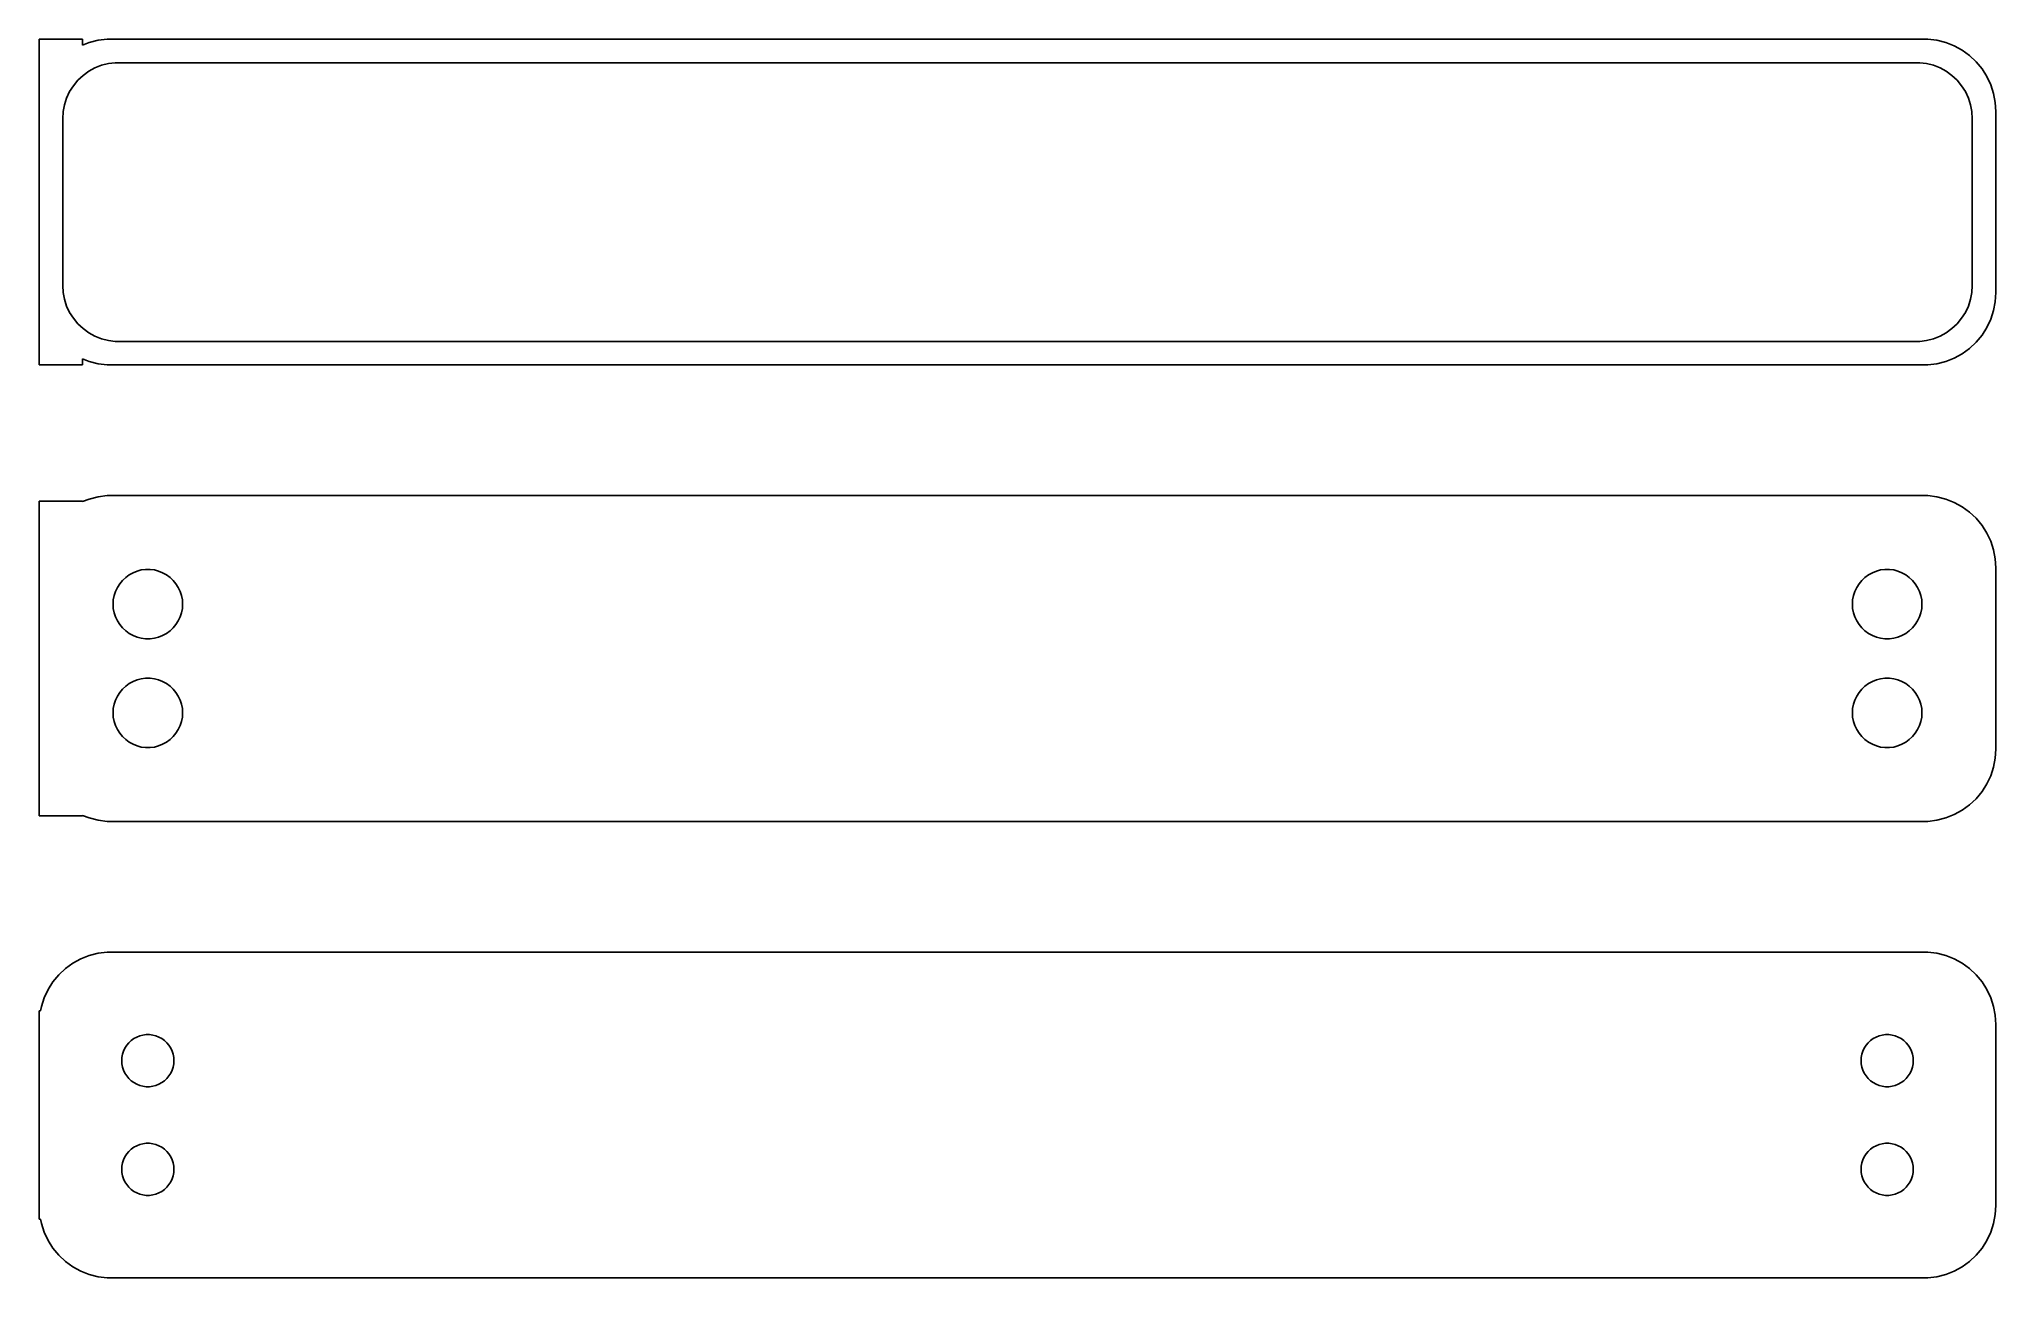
# Model space of a CAD drawing. Header units: metres. Extents: x -68 to 68, y 52 to 137.
import ezdxf

# ---------------------------------------------------------------- set-up
doc = ezdxf.new("R2010")
doc.units = ezdxf.units.M

msp = doc.modelspace()

# ---------------------------------------------------------------- linework, layer by layer
for p, q in [((-64.5, 137.24), (-67.5, 137.24)), ((-67.5, 137.24), (-67.5, 114.76)), ((-64.5, 136.825), (-64.5, 137.24)), ((-64.0451, 137.005), (-64.5, 136.825)), ((-63.4369, 137.161), (-64.0451, 137.005)), ((-62.8139, 137.24), (-63.4369, 137.161)), ((62.8139, 137.24), (-62.8139, 137.24)), ((63.4369, 137.161), (62.8139, 137.24)), ((64.0451, 137.005), (63.4369, 137.161)), ((64.6289, 136.774), (64.0451, 137.005)), ((65.1791, 136.472), (64.6289, 136.774)), ((65.6871, 136.103), (65.1791, 136.472)), ((-64.4685, 134.734), (-64.0751, 135.02)), ((-64.0751, 135.02), (-63.6489, 135.254)), ((-63.6489, 135.254), (-63.1967, 135.433)), ((-63.1967, 135.433), (-62.7256, 135.554)), ((-62.7256, 135.554), (-62.2432, 135.615)), ((-62.2432, 135.615), (62.2432, 135.615)), ((62.2432, 135.615), (62.7256, 135.554)), ((62.7256, 135.554), (63.1967, 135.433)), ((63.1967, 135.433), (63.6489, 135.254)), ((63.6489, 135.254), (64.0751, 135.02)), ((64.0751, 135.02), (64.4685, 134.734)), ((66.1448, 135.673), (65.6871, 136.103)), ((66.5451, 135.189), (66.1448, 135.673)), ((66.8815, 134.659), (66.5451, 135.189)), ((-65.3936, 133.616), (-65.133, 134.026)), ((-65.133, 134.026), (-64.823, 134.401)), ((-64.823, 134.401), (-64.4685, 134.734)), ((64.4685, 134.734), (64.823, 134.401)), ((64.823, 134.401), (65.133, 134.026)), ((65.133, 134.026), (65.3936, 133.616)), ((67.1489, 134.091), (66.8815, 134.659)), ((67.3429, 133.493), (67.1489, 134.091)), ((-65.8421, 132.235), (-65.751, 132.713)), ((-65.751, 132.713), (-65.6007, 133.176)), ((-65.6007, 133.176), (-65.3936, 133.616)), ((65.3936, 133.616), (65.6007, 133.176)), ((65.6007, 133.176), (65.751, 132.713)), ((65.751, 132.713), (65.8421, 132.235)), ((67.4606, 132.877), (67.3429, 133.493)), ((67.5, 132.25), (67.4606, 132.877)), ((-65.8726, 131.75), (-65.8421, 132.235)), ((-65.8726, 120.25), (-65.8726, 131.75)), ((65.8421, 132.235), (65.8726, 131.75)), ((65.8726, 131.75), (65.8726, 120.25)), ((67.5, 119.75), (67.5, 132.25)), ((-65.8421, 119.765), (-65.8726, 120.25)), ((65.8726, 120.25), (65.8421, 119.765)), ((-65.751, 119.287), (-65.8421, 119.765)), ((-65.6007, 118.824), (-65.751, 119.287)), ((-65.3936, 118.384), (-65.6007, 118.824)), ((65.6007, 118.824), (65.3936, 118.384)), ((65.751, 119.287), (65.6007, 118.824)), ((65.8421, 119.765), (65.751, 119.287)), ((67.3429, 118.507), (67.4606, 119.123)), ((67.4606, 119.123), (67.5, 119.75)), ((-65.133, 117.974), (-65.3936, 118.384)), ((-64.823, 117.599), (-65.133, 117.974)), ((-64.4685, 117.266), (-64.823, 117.599)), ((64.823, 117.599), (64.4685, 117.266)), ((65.133, 117.974), (64.823, 117.599)), ((65.3936, 118.384), (65.133, 117.974)), ((66.8815, 117.341), (67.1489, 117.909)), ((67.1489, 117.909), (67.3429, 118.507)), ((-64.0751, 116.98), (-64.4685, 117.266)), ((-63.6489, 116.746), (-64.0751, 116.98)), ((-63.1967, 116.567), (-63.6489, 116.746)), ((-62.7256, 116.446), (-63.1967, 116.567)), ((-62.2432, 116.385), (-62.7256, 116.446)), ((62.2432, 116.385), (-62.2432, 116.385)), ((62.7256, 116.446), (62.2432, 116.385)), ((63.1967, 116.567), (62.7256, 116.446)), ((63.6489, 116.746), (63.1967, 116.567)), ((64.0751, 116.98), (63.6489, 116.746)), ((64.4685, 117.266), (64.0751, 116.98)), ((65.6871, 115.897), (66.1448, 116.327)), ((66.1448, 116.327), (66.5451, 116.811)), ((66.5451, 116.811), (66.8815, 117.341)), ((-67.5, 114.76), (-64.5, 114.76)), ((-64.5, 115.175), (-64.0451, 114.995)), ((-64.5, 114.76), (-64.5, 115.175)), ((-64.0451, 114.995), (-63.4369, 114.839)), ((-63.4369, 114.839), (-62.8139, 114.76)), ((-62.8139, 114.76), (62.8139, 114.76)), ((62.8139, 114.76), (63.4369, 114.839)), ((63.4369, 114.839), (64.0451, 114.995)), ((64.0451, 114.995), (64.6289, 115.226)), ((64.6289, 115.226), (65.1791, 115.528)), ((65.1791, 115.528), (65.6871, 115.897)), ((-64.5, 105.365), (-67.5, 105.365)), ((-67.5, 105.365), (-67.5, 83.6352)), ((-64.0451, 105.505), (-64.5, 105.325)), ((-64.5, 105.325), (-64.5, 105.365)), ((-63.4369, 105.661), (-64.0451, 105.505)), ((-62.8139, 105.74), (-63.4369, 105.661)), ((62.8139, 105.74), (-62.8139, 105.74)), ((63.4369, 105.661), (62.8139, 105.74)), ((64.0451, 105.505), (63.4369, 105.661)), ((64.6289, 105.274), (64.0451, 105.505)), ((65.1791, 104.972), (64.6289, 105.274)), ((65.6871, 104.603), (65.1791, 104.972)), ((66.1448, 104.173), (65.6871, 104.603)), ((66.5451, 103.689), (66.1448, 104.173)), ((66.8815, 103.159), (66.5451, 103.689)), ((67.1489, 102.591), (66.8815, 103.159)), ((67.3429, 101.993), (67.1489, 102.591)), ((67.4606, 101.377), (67.3429, 101.993)), ((67.5, 100.75), (67.4606, 101.377)), ((-61.7495, 99.8929), (-61.5298, 100.099)), ((-61.5298, 100.099), (-61.286, 100.276)), ((-61.286, 100.276), (-61.0219, 100.422)), ((-61.0219, 100.422), (-60.7416, 100.533)), ((-60.7416, 100.533), (-60.4497, 100.607)), ((-60.4497, 100.607), (-60.1507, 100.645)), ((-60.1507, 100.645), (-59.8493, 100.645)), ((-59.8493, 100.645), (-59.5503, 100.607)), ((-59.5503, 100.607), (-59.2584, 100.533)), ((-59.2584, 100.533), (-58.9781, 100.422)), ((-58.9781, 100.422), (-58.714, 100.276)), ((-58.714, 100.276), (-58.4702, 100.099)), ((-58.4702, 100.099), (-58.2505, 99.8929)), ((58.2505, 99.8929), (58.4702, 100.099)), ((58.4702, 100.099), (58.714, 100.276)), ((58.714, 100.276), (58.9781, 100.422)), ((58.9781, 100.422), (59.2584, 100.533)), ((59.2584, 100.533), (59.5503, 100.607)), ((59.5503, 100.607), (59.8493, 100.645)), ((59.8493, 100.645), (60.1507, 100.645)), ((60.1507, 100.645), (60.4497, 100.607)), ((60.4497, 100.607), (60.7416, 100.533)), ((60.7416, 100.533), (61.0219, 100.422)), ((61.0219, 100.422), (61.286, 100.276)), ((61.286, 100.276), (61.5298, 100.099)), ((61.5298, 100.099), (61.7495, 99.8929)), ((67.5, 88.25), (67.5, 100.75)), ((-62.4, 98.25), (-62.3811, 98.5508)), ((-62.3811, 98.5508), (-62.3246, 98.8468)), ((-62.3246, 98.8468), (-62.2315, 99.1335)), ((-62.2315, 99.1335), (-62.1031, 99.4062)), ((-62.1031, 99.4062), (-61.9416, 99.6607)), ((-61.9416, 99.6607), (-61.7495, 99.8929)), ((-58.2505, 99.8929), (-58.0583, 99.6607)), ((-58.0583, 99.6607), (-57.8969, 99.4062)), ((-57.8969, 99.4062), (-57.7685, 99.1335)), ((-57.7685, 99.1335), (-57.6754, 98.8468)), ((-57.6754, 98.8468), (-57.6189, 98.5508)), ((-57.6189, 98.5508), (-57.6, 98.25)), ((57.6, 98.25), (57.6189, 98.5508)), ((57.6189, 98.5508), (57.6754, 98.8468)), ((57.6754, 98.8468), (57.7685, 99.1335)), ((57.7685, 99.1335), (57.8969, 99.4062)), ((57.8969, 99.4062), (58.0583, 99.6607)), ((58.0583, 99.6607), (58.2505, 99.8929)), ((61.7495, 99.8929), (61.9416, 99.6607)), ((61.9416, 99.6607), (62.1031, 99.4062)), ((62.1031, 99.4062), (62.2315, 99.1335)), ((62.2315, 99.1335), (62.3246, 98.8468)), ((62.3246, 98.8468), (62.3811, 98.5508)), ((62.3811, 98.5508), (62.4, 98.25)), ((-62.3811, 97.9492), (-62.4, 98.25)), ((-62.3246, 97.6531), (-62.3811, 97.9492)), ((-62.2315, 97.3665), (-62.3246, 97.6531)), ((-62.1031, 97.0938), (-62.2315, 97.3665)), ((-57.7685, 97.3665), (-57.8969, 97.0938)), ((-57.6754, 97.6531), (-57.7685, 97.3665)), ((-57.6189, 97.9492), (-57.6754, 97.6531)), ((-57.6, 98.25), (-57.6189, 97.9492)), ((57.6189, 97.9492), (57.6, 98.25)), ((57.6754, 97.6531), (57.6189, 97.9492)), ((57.7685, 97.3665), (57.6754, 97.6531)), ((57.8969, 97.0938), (57.7685, 97.3665)), ((62.2315, 97.3665), (62.1031, 97.0938)), ((62.3246, 97.6531), (62.2315, 97.3665)), ((62.3811, 97.9492), (62.3246, 97.6531)), ((62.4, 98.25), (62.3811, 97.9492)), ((-61.9416, 96.8393), (-62.1031, 97.0938)), ((-61.7495, 96.6071), (-61.9416, 96.8393)), ((-61.5298, 96.4008), (-61.7495, 96.6071)), ((-61.286, 96.2236), (-61.5298, 96.4008)), ((-61.0219, 96.0784), (-61.286, 96.2236)), ((-60.7416, 95.9675), (-61.0219, 96.0784)), ((-60.4497, 95.8925), (-60.7416, 95.9675)), ((-60.1507, 95.8547), (-60.4497, 95.8925)), ((-59.8493, 95.8547), (-60.1507, 95.8547)), ((-59.5503, 95.8925), (-59.8493, 95.8547)), ((-59.2584, 95.9675), (-59.5503, 95.8925)), ((-58.9781, 96.0784), (-59.2584, 95.9675)), ((-58.714, 96.2236), (-58.9781, 96.0784)), ((-58.4702, 96.4008), (-58.714, 96.2236)), ((-58.2505, 96.6071), (-58.4702, 96.4008)), ((-58.0583, 96.8393), (-58.2505, 96.6071)), ((-57.8969, 97.0938), (-58.0583, 96.8393)), ((58.0583, 96.8393), (57.8969, 97.0938)), ((58.2505, 96.6071), (58.0583, 96.8393)), ((58.4702, 96.4008), (58.2505, 96.6071)), ((58.714, 96.2236), (58.4702, 96.4008)), ((58.9781, 96.0784), (58.714, 96.2236)), ((59.2584, 95.9675), (58.9781, 96.0784)), ((59.5503, 95.8925), (59.2584, 95.9675)), ((59.8493, 95.8547), (59.5503, 95.8925)), ((60.1507, 95.8547), (59.8493, 95.8547)), ((60.4497, 95.8925), (60.1507, 95.8547)), ((60.7416, 95.9675), (60.4497, 95.8925)), ((61.0219, 96.0784), (60.7416, 95.9675)), ((61.286, 96.2236), (61.0219, 96.0784)), ((61.5298, 96.4008), (61.286, 96.2236)), ((61.7495, 96.6071), (61.5298, 96.4008)), ((61.9416, 96.8393), (61.7495, 96.6071)), ((62.1031, 97.0938), (61.9416, 96.8393)), ((-62.2315, 91.6335), (-62.1031, 91.9062)), ((-62.1031, 91.9062), (-61.9416, 92.1607)), ((-61.9416, 92.1607), (-61.7495, 92.3929)), ((-61.7495, 92.3929), (-61.5298, 92.5992)), ((-61.5298, 92.5992), (-61.286, 92.7764)), ((-61.286, 92.7764), (-61.0219, 92.9216)), ((-61.0219, 92.9216), (-60.7416, 93.0325)), ((-60.7416, 93.0325), (-60.4497, 93.1075)), ((-60.4497, 93.1075), (-60.1507, 93.1453)), ((-60.1507, 93.1453), (-59.8493, 93.1453)), ((-59.8493, 93.1453), (-59.5503, 93.1075)), ((-59.5503, 93.1075), (-59.2584, 93.0325)), ((-59.2584, 93.0325), (-58.9781, 92.9216)), ((-58.9781, 92.9216), (-58.714, 92.7764)), ((-58.714, 92.7764), (-58.4702, 92.5992)), ((-58.4702, 92.5992), (-58.2505, 92.3929)), ((-58.2505, 92.3929), (-58.0583, 92.1607)), ((-58.0583, 92.1607), (-57.8969, 91.9062)), ((-57.8969, 91.9062), (-57.7685, 91.6335)), ((57.7685, 91.6335), (57.8969, 91.9062)), ((57.8969, 91.9062), (58.0583, 92.1607)), ((58.0583, 92.1607), (58.2505, 92.3929)), ((58.2505, 92.3929), (58.4702, 92.5992)), ((58.4702, 92.5992), (58.714, 92.7764)), ((58.714, 92.7764), (58.9781, 92.9216)), ((58.9781, 92.9216), (59.2584, 93.0325)), ((59.2584, 93.0325), (59.5503, 93.1075)), ((59.5503, 93.1075), (59.8493, 93.1453)), ((59.8493, 93.1453), (60.1507, 93.1453)), ((60.1507, 93.1453), (60.4497, 93.1075)), ((60.4497, 93.1075), (60.7416, 93.0325)), ((60.7416, 93.0325), (61.0219, 92.9216)), ((61.0219, 92.9216), (61.286, 92.7764)), ((61.286, 92.7764), (61.5298, 92.5992)), ((61.5298, 92.5992), (61.7495, 92.3929)), ((61.7495, 92.3929), (61.9416, 92.1607)), ((61.9416, 92.1607), (62.1031, 91.9062)), ((62.1031, 91.9062), (62.2315, 91.6335)), ((-62.4, 90.75), (-62.3811, 91.0508)), ((-62.3811, 90.4492), (-62.4, 90.75)), ((-62.3811, 91.0508), (-62.3246, 91.3469)), ((-62.3246, 91.3469), (-62.2315, 91.6335)), ((-57.7685, 91.6335), (-57.6754, 91.3469)), ((-57.6754, 91.3469), (-57.6189, 91.0508)), ((-57.6189, 91.0508), (-57.6, 90.75)), ((-57.6, 90.75), (-57.6189, 90.4492)), ((57.6, 90.75), (57.6189, 91.0508)), ((57.6189, 90.4492), (57.6, 90.75)), ((57.6189, 91.0508), (57.6754, 91.3469)), ((57.6754, 91.3469), (57.7685, 91.6335)), ((62.2315, 91.6335), (62.3246, 91.3469)), ((62.3246, 91.3469), (62.3811, 91.0508)), ((62.3811, 91.0508), (62.4, 90.75)), ((62.4, 90.75), (62.3811, 90.4492)), ((-62.3246, 90.1532), (-62.3811, 90.4492)), ((-62.2315, 89.8665), (-62.3246, 90.1532)), ((-62.1031, 89.5938), (-62.2315, 89.8665)), ((-61.9416, 89.3393), (-62.1031, 89.5938)), ((-61.7495, 89.1071), (-61.9416, 89.3393)), ((-61.5298, 88.9008), (-61.7495, 89.1071)), ((-58.2505, 89.1071), (-58.4702, 88.9008)), ((-58.0583, 89.3393), (-58.2505, 89.1071)), ((-57.8969, 89.5938), (-58.0583, 89.3393)), ((-57.7685, 89.8665), (-57.8969, 89.5938)), ((-57.6754, 90.1532), (-57.7685, 89.8665)), ((-57.6189, 90.4492), (-57.6754, 90.1532)), ((57.6754, 90.1532), (57.6189, 90.4492)), ((57.7685, 89.8665), (57.6754, 90.1532)), ((57.8969, 89.5938), (57.7685, 89.8665)), ((58.0583, 89.3393), (57.8969, 89.5938)), ((58.2505, 89.1071), (58.0583, 89.3393)), ((58.4702, 88.9008), (58.2505, 89.1071)), ((61.7495, 89.1071), (61.5298, 88.9008)), ((61.9416, 89.3393), (61.7495, 89.1071)), ((62.1031, 89.5938), (61.9416, 89.3393)), ((62.2315, 89.8665), (62.1031, 89.5938)), ((62.3246, 90.1532), (62.2315, 89.8665)), ((62.3811, 90.4492), (62.3246, 90.1532)), ((-61.286, 88.7236), (-61.5298, 88.9008)), ((-61.0219, 88.5784), (-61.286, 88.7236)), ((-60.7416, 88.4675), (-61.0219, 88.5784)), ((-60.4497, 88.3925), (-60.7416, 88.4675)), ((-60.1507, 88.3547), (-60.4497, 88.3925)), ((-59.8493, 88.3547), (-60.1507, 88.3547)), ((-59.5503, 88.3925), (-59.8493, 88.3547)), ((-59.2584, 88.4675), (-59.5503, 88.3925)), ((-58.9781, 88.5784), (-59.2584, 88.4675)), ((-58.714, 88.7236), (-58.9781, 88.5784)), ((-58.4702, 88.9008), (-58.714, 88.7236)), ((58.714, 88.7236), (58.4702, 88.9008)), ((58.9781, 88.5784), (58.714, 88.7236)), ((59.2584, 88.4675), (58.9781, 88.5784)), ((59.5503, 88.3925), (59.2584, 88.4675)), ((59.8493, 88.3547), (59.5503, 88.3925)), ((60.1507, 88.3547), (59.8493, 88.3547)), ((60.4497, 88.3925), (60.1507, 88.3547)), ((60.7416, 88.4675), (60.4497, 88.3925)), ((61.0219, 88.5784), (60.7416, 88.4675)), ((61.286, 88.7236), (61.0219, 88.5784)), ((61.5298, 88.9008), (61.286, 88.7236)), ((67.4606, 87.6233), (67.5, 88.25)), ((66.8815, 85.8412), (67.1489, 86.4094)), ((67.1489, 86.4094), (67.3429, 87.0066)), ((67.3429, 87.0066), (67.4606, 87.6233)), ((66.1448, 84.8273), (66.5451, 85.3111)), ((66.5451, 85.3111), (66.8815, 85.8412)), ((64.0451, 83.4947), (64.6289, 83.7259)), ((64.6289, 83.7259), (65.1791, 84.0284)), ((65.1791, 84.0284), (65.6871, 84.3974)), ((65.6871, 84.3974), (66.1448, 84.8273)), ((-67.5, 83.6352), (-64.5, 83.6352)), ((-64.5, 83.6352), (-64.5, 83.6748)), ((-64.5, 83.6748), (-64.0451, 83.4947)), ((-64.0451, 83.4947), (-63.4369, 83.3386)), ((-63.4369, 83.3386), (-62.8139, 83.2599)), ((-62.8139, 83.2599), (62.8139, 83.2599)), ((62.8139, 83.2599), (63.4369, 83.3386)), ((63.4369, 83.3386), (64.0451, 83.4947)), ((-65.6871, 73.1026), (-66.1448, 72.6727)), ((-65.1791, 73.4716), (-65.6871, 73.1026)), ((-64.6289, 73.7741), (-65.1791, 73.4716)), ((-64.0451, 74.0053), (-64.6289, 73.7741)), ((-63.4369, 74.1614), (-64.0451, 74.0053)), ((-62.8139, 74.2401), (-63.4369, 74.1614)), ((62.8139, 74.2401), (-62.8139, 74.2401)), ((63.4369, 74.1614), (62.8139, 74.2401)), ((64.0451, 74.0053), (63.4369, 74.1614)), ((64.6289, 73.7741), (64.0451, 74.0053)), ((65.1791, 73.4716), (64.6289, 73.7741)), ((65.6871, 73.1026), (65.1791, 73.4716)), ((66.1448, 72.6727), (65.6871, 73.1026)), ((-66.8815, 71.6588), (-67.1489, 71.0906)), ((-66.5451, 72.1889), (-66.8815, 71.6588)), ((-66.1448, 72.6727), (-66.5451, 72.1889)), ((66.5451, 72.1889), (66.1448, 72.6727)), ((66.8815, 71.6588), (66.5451, 72.1889)), ((67.1489, 71.0906), (66.8815, 71.6588)), ((-67.3429, 70.4934), (-67.4, 70.1942)), ((-67.1489, 71.0906), (-67.3429, 70.4934)), ((67.3429, 70.4934), (67.1489, 71.0906)), ((67.4606, 69.8767), (67.3429, 70.4934)), ((-67.4, 70.1942), (-67.5, 70.1942)), ((-67.5, 70.1942), (-67.5, 55.8058)), ((67.5, 69.25), (67.4606, 69.8767)), ((67.5, 56.75), (67.5, 69.25)), ((-61.6736, 67.4126), (-61.5773, 67.6171)), ((-61.5773, 67.6171), (-61.4562, 67.808)), ((-61.4562, 67.808), (-61.3121, 67.9822)), ((-61.3121, 67.9822), (-61.1474, 68.1369)), ((-61.1474, 68.1369), (-60.9645, 68.2698)), ((-60.9645, 68.2698), (-60.7664, 68.3787)), ((-60.7664, 68.3787), (-60.5562, 68.4619)), ((-60.5562, 68.4619), (-60.3373, 68.5181)), ((-60.3373, 68.5181), (-60.113, 68.5464)), ((-60.113, 68.5464), (-59.887, 68.5464)), ((-59.887, 68.5464), (-59.6627, 68.5181)), ((-59.6627, 68.5181), (-59.4438, 68.4619)), ((-59.4438, 68.4619), (-59.2336, 68.3787)), ((-59.2336, 68.3787), (-59.0355, 68.2698)), ((-59.0355, 68.2698), (-58.8526, 68.1369)), ((-58.8526, 68.1369), (-58.6879, 67.9822)), ((-58.6879, 67.9822), (-58.5438, 67.808)), ((-58.5438, 67.808), (-58.4226, 67.6171)), ((-58.4226, 67.6171), (-58.3264, 67.4126)), ((58.3264, 67.4126), (58.4226, 67.6171)), ((58.4226, 67.6171), (58.5438, 67.808)), ((58.5438, 67.808), (58.6879, 67.9822)), ((58.6879, 67.9822), (58.8526, 68.1369)), ((58.8526, 68.1369), (59.0355, 68.2698)), ((59.0355, 68.2698), (59.2336, 68.3787)), ((59.2336, 68.3787), (59.4438, 68.4619)), ((59.4438, 68.4619), (59.6627, 68.5181)), ((59.6627, 68.5181), (59.887, 68.5464)), ((59.887, 68.5464), (60.113, 68.5464)), ((60.113, 68.5464), (60.3373, 68.5181)), ((60.3373, 68.5181), (60.5562, 68.4619)), ((60.5562, 68.4619), (60.7664, 68.3787)), ((60.7664, 68.3787), (60.9645, 68.2698)), ((60.9645, 68.2698), (61.1474, 68.1369)), ((61.1474, 68.1369), (61.3121, 67.9822)), ((61.3121, 67.9822), (61.4562, 67.808)), ((61.4562, 67.808), (61.5773, 67.6171)), ((61.5773, 67.6171), (61.6736, 67.4126)), ((-61.8, 66.75), (-61.7858, 66.9756)), ((-61.7858, 66.5244), (-61.8, 66.75)), ((-61.7858, 66.9756), (-61.7434, 67.1976)), ((-61.7434, 66.3024), (-61.7858, 66.5244)), ((-61.7434, 67.1976), (-61.6736, 67.4126)), ((-61.6736, 66.0874), (-61.7434, 66.3024)), ((-58.3264, 67.4126), (-58.2565, 67.1976)), ((-58.2565, 66.3024), (-58.3264, 66.0874)), ((-58.2565, 67.1976), (-58.2142, 66.9756)), ((-58.2142, 66.5244), (-58.2565, 66.3024)), ((-58.2142, 66.9756), (-58.2, 66.75)), ((-58.2, 66.75), (-58.2142, 66.5244)), ((58.2, 66.75), (58.2142, 66.9756)), ((58.2142, 66.5244), (58.2, 66.75)), ((58.2142, 66.9756), (58.2565, 67.1976)), ((58.2565, 66.3024), (58.2142, 66.5244)), ((58.2565, 67.1976), (58.3264, 67.4126)), ((58.3264, 66.0874), (58.2565, 66.3024)), ((61.6736, 67.4126), (61.7434, 67.1976)), ((61.7434, 66.3024), (61.6736, 66.0874)), ((61.7434, 67.1976), (61.7858, 66.9756)), ((61.7858, 66.5244), (61.7434, 66.3024)), ((61.7858, 66.9756), (61.8, 66.75)), ((61.8, 66.75), (61.7858, 66.5244)), ((-61.5773, 65.8828), (-61.6736, 66.0874)), ((-61.4562, 65.692), (-61.5773, 65.8828)), ((-61.3121, 65.5178), (-61.4562, 65.692)), ((-61.1474, 65.3631), (-61.3121, 65.5178)), ((-60.9645, 65.2302), (-61.1474, 65.3631)), ((-60.7664, 65.1213), (-60.9645, 65.2302)), ((-60.5562, 65.0381), (-60.7664, 65.1213)), ((-60.3373, 64.9819), (-60.5562, 65.0381)), ((-60.113, 64.9536), (-60.3373, 64.9819)), ((-59.887, 64.9536), (-60.113, 64.9536)), ((-59.6627, 64.9819), (-59.887, 64.9536)), ((-59.4438, 65.0381), (-59.6627, 64.9819)), ((-59.2336, 65.1213), (-59.4438, 65.0381)), ((-59.0355, 65.2302), (-59.2336, 65.1213)), ((-58.8526, 65.3631), (-59.0355, 65.2302)), ((-58.6879, 65.5178), (-58.8526, 65.3631)), ((-58.5438, 65.692), (-58.6879, 65.5178)), ((-58.4226, 65.8828), (-58.5438, 65.692)), ((-58.3264, 66.0874), (-58.4226, 65.8828)), ((58.4226, 65.8828), (58.3264, 66.0874)), ((58.5438, 65.692), (58.4226, 65.8828)), ((58.6879, 65.5178), (58.5438, 65.692)), ((58.8526, 65.3631), (58.6879, 65.5178)), ((59.0355, 65.2302), (58.8526, 65.3631)), ((59.2336, 65.1213), (59.0355, 65.2302)), ((59.4438, 65.0381), (59.2336, 65.1213)), ((59.6627, 64.9819), (59.4438, 65.0381)), ((59.887, 64.9536), (59.6627, 64.9819)), ((60.113, 64.9536), (59.887, 64.9536)), ((60.3373, 64.9819), (60.113, 64.9536)), ((60.5562, 65.0381), (60.3373, 64.9819)), ((60.7664, 65.1213), (60.5562, 65.0381)), ((60.9645, 65.2302), (60.7664, 65.1213)), ((61.1474, 65.3631), (60.9645, 65.2302)), ((61.3121, 65.5178), (61.1474, 65.3631)), ((61.4562, 65.692), (61.3121, 65.5178)), ((61.5773, 65.8828), (61.4562, 65.692)), ((61.6736, 66.0874), (61.5773, 65.8828)), ((-61.1474, 60.6369), (-60.9645, 60.7698)), ((-60.9645, 60.7698), (-60.7664, 60.8787)), ((-60.7664, 60.8787), (-60.5562, 60.9619)), ((-60.5562, 60.9619), (-60.3373, 61.0181)), ((-60.3373, 61.0181), (-60.113, 61.0464)), ((-60.113, 61.0464), (-59.887, 61.0464)), ((-59.887, 61.0464), (-59.6627, 61.0181)), ((-59.6627, 61.0181), (-59.4438, 60.9619)), ((-59.4438, 60.9619), (-59.2336, 60.8787)), ((-59.2336, 60.8787), (-59.0355, 60.7698)), ((-59.0355, 60.7698), (-58.8526, 60.6369)), ((58.8526, 60.6369), (59.0355, 60.7698)), ((59.0355, 60.7698), (59.2336, 60.8787)), ((59.2336, 60.8787), (59.4438, 60.9619)), ((59.4438, 60.9619), (59.6627, 61.0181)), ((59.6627, 61.0181), (59.887, 61.0464)), ((59.887, 61.0464), (60.113, 61.0464)), ((60.113, 61.0464), (60.3373, 61.0181)), ((60.3373, 61.0181), (60.5562, 60.9619)), ((60.5562, 60.9619), (60.7664, 60.8787)), ((60.7664, 60.8787), (60.9645, 60.7698)), ((60.9645, 60.7698), (61.1474, 60.6369)), ((-61.8, 59.25), (-61.7858, 59.4756)), ((-61.7858, 59.4756), (-61.7434, 59.6976)), ((-61.7434, 59.6976), (-61.6736, 59.9126)), ((-61.6736, 59.9126), (-61.5773, 60.1172)), ((-61.5773, 60.1172), (-61.4562, 60.308)), ((-61.4562, 60.308), (-61.3121, 60.4822)), ((-61.3121, 60.4822), (-61.1474, 60.6369)), ((-58.8526, 60.6369), (-58.6879, 60.4822)), ((-58.6879, 60.4822), (-58.5438, 60.308)), ((-58.5438, 60.308), (-58.4226, 60.1172)), ((-58.4226, 60.1172), (-58.3264, 59.9126)), ((-58.3264, 59.9126), (-58.2565, 59.6976)), ((-58.2565, 59.6976), (-58.2142, 59.4756)), ((-58.2142, 59.4756), (-58.2, 59.25)), ((58.2, 59.25), (58.2142, 59.4756)), ((58.2142, 59.4756), (58.2565, 59.6976)), ((58.2565, 59.6976), (58.3264, 59.9126)), ((58.3264, 59.9126), (58.4226, 60.1172)), ((58.4226, 60.1172), (58.5438, 60.308)), ((58.5438, 60.308), (58.6879, 60.4822)), ((58.6879, 60.4822), (58.8526, 60.6369)), ((61.1474, 60.6369), (61.3121, 60.4822)), ((61.3121, 60.4822), (61.4562, 60.308)), ((61.4562, 60.308), (61.5773, 60.1172)), ((61.5773, 60.1172), (61.6736, 59.9126)), ((61.6736, 59.9126), (61.7434, 59.6976)), ((61.7434, 59.6976), (61.7858, 59.4756)), ((61.7858, 59.4756), (61.8, 59.25)), ((-61.7858, 59.0244), (-61.8, 59.25)), ((-61.7434, 58.8024), (-61.7858, 59.0244)), ((-61.6736, 58.5874), (-61.7434, 58.8024)), ((-61.5773, 58.3829), (-61.6736, 58.5874)), ((-61.4562, 58.192), (-61.5773, 58.3829)), ((-61.3121, 58.0178), (-61.4562, 58.192)), ((-58.5438, 58.192), (-58.6879, 58.0178)), ((-58.4226, 58.3829), (-58.5438, 58.192)), ((-58.3264, 58.5874), (-58.4226, 58.3829)), ((-58.2565, 58.8024), (-58.3264, 58.5874)), ((-58.2142, 59.0244), (-58.2565, 58.8024)), ((-58.2, 59.25), (-58.2142, 59.0244)), ((58.2142, 59.0244), (58.2, 59.25)), ((58.2565, 58.8024), (58.2142, 59.0244)), ((58.3264, 58.5874), (58.2565, 58.8024)), ((58.4226, 58.3829), (58.3264, 58.5874)), ((58.5438, 58.192), (58.4226, 58.3829)), ((58.6879, 58.0178), (58.5438, 58.192)), ((61.4562, 58.192), (61.3121, 58.0178)), ((61.5773, 58.3829), (61.4562, 58.192)), ((61.6736, 58.5874), (61.5773, 58.3829)), ((61.7434, 58.8024), (61.6736, 58.5874)), ((61.7858, 59.0244), (61.7434, 58.8024)), ((61.8, 59.25), (61.7858, 59.0244)), ((-61.1474, 57.8631), (-61.3121, 58.0178)), ((-60.9645, 57.7302), (-61.1474, 57.8631)), ((-60.7664, 57.6213), (-60.9645, 57.7302)), ((-60.5562, 57.5381), (-60.7664, 57.6213)), ((-60.3373, 57.4819), (-60.5562, 57.5381)), ((-60.113, 57.4536), (-60.3373, 57.4819)), ((-59.887, 57.4536), (-60.113, 57.4536)), ((-59.6627, 57.4819), (-59.887, 57.4536)), ((-59.4438, 57.5381), (-59.6627, 57.4819)), ((-59.2336, 57.6213), (-59.4438, 57.5381)), ((-59.0355, 57.7302), (-59.2336, 57.6213)), ((-58.8526, 57.8631), (-59.0355, 57.7302)), ((-58.6879, 58.0178), (-58.8526, 57.8631)), ((58.8526, 57.8631), (58.6879, 58.0178)), ((59.0355, 57.7302), (58.8526, 57.8631)), ((59.2336, 57.6213), (59.0355, 57.7302)), ((59.4438, 57.5381), (59.2336, 57.6213)), ((59.6627, 57.4819), (59.4438, 57.5381)), ((59.887, 57.4536), (59.6627, 57.4819)), ((60.113, 57.4536), (59.887, 57.4536)), ((60.3373, 57.4819), (60.113, 57.4536)), ((60.5562, 57.5381), (60.3373, 57.4819)), ((60.7664, 57.6213), (60.5562, 57.5381)), ((60.9645, 57.7302), (60.7664, 57.6213)), ((61.1474, 57.8631), (60.9645, 57.7302)), ((61.3121, 58.0178), (61.1474, 57.8631)), ((67.4606, 56.1233), (67.5, 56.75)), ((-67.5, 55.8058), (-67.4, 55.8058)), ((-67.4, 55.8058), (-67.3429, 55.5066)), ((-67.3429, 55.5066), (-67.1489, 54.9094)), ((67.1489, 54.9094), (67.3429, 55.5066)), ((67.3429, 55.5066), (67.4606, 56.1233)), ((-67.1489, 54.9094), (-66.8815, 54.3412)), ((-66.8815, 54.3412), (-66.5451, 53.8111)), ((66.5451, 53.8111), (66.8815, 54.3412)), ((66.8815, 54.3412), (67.1489, 54.9094)), ((-66.5451, 53.8111), (-66.1448, 53.3273)), ((-66.1448, 53.3273), (-65.6871, 52.8974)), ((-65.6871, 52.8974), (-65.1791, 52.5284)), ((65.1791, 52.5284), (65.6871, 52.8974)), ((65.6871, 52.8974), (66.1448, 53.3273)), ((66.1448, 53.3273), (66.5451, 53.8111)), ((-65.1791, 52.5284), (-64.6289, 52.2259)), ((-64.6289, 52.2259), (-64.0451, 51.9947)), ((-64.0451, 51.9947), (-63.4369, 51.8386)), ((-63.4369, 51.8386), (-62.8139, 51.7599)), ((-62.8139, 51.7599), (62.8139, 51.7599)), ((62.8139, 51.7599), (63.4369, 51.8386)), ((63.4369, 51.8386), (64.0451, 51.9947)), ((64.0451, 51.9947), (64.6289, 52.2259)), ((64.6289, 52.2259), (65.1791, 52.5284))]:
    msp.add_line(p, q)

doc.saveas('drawing.dxf')
